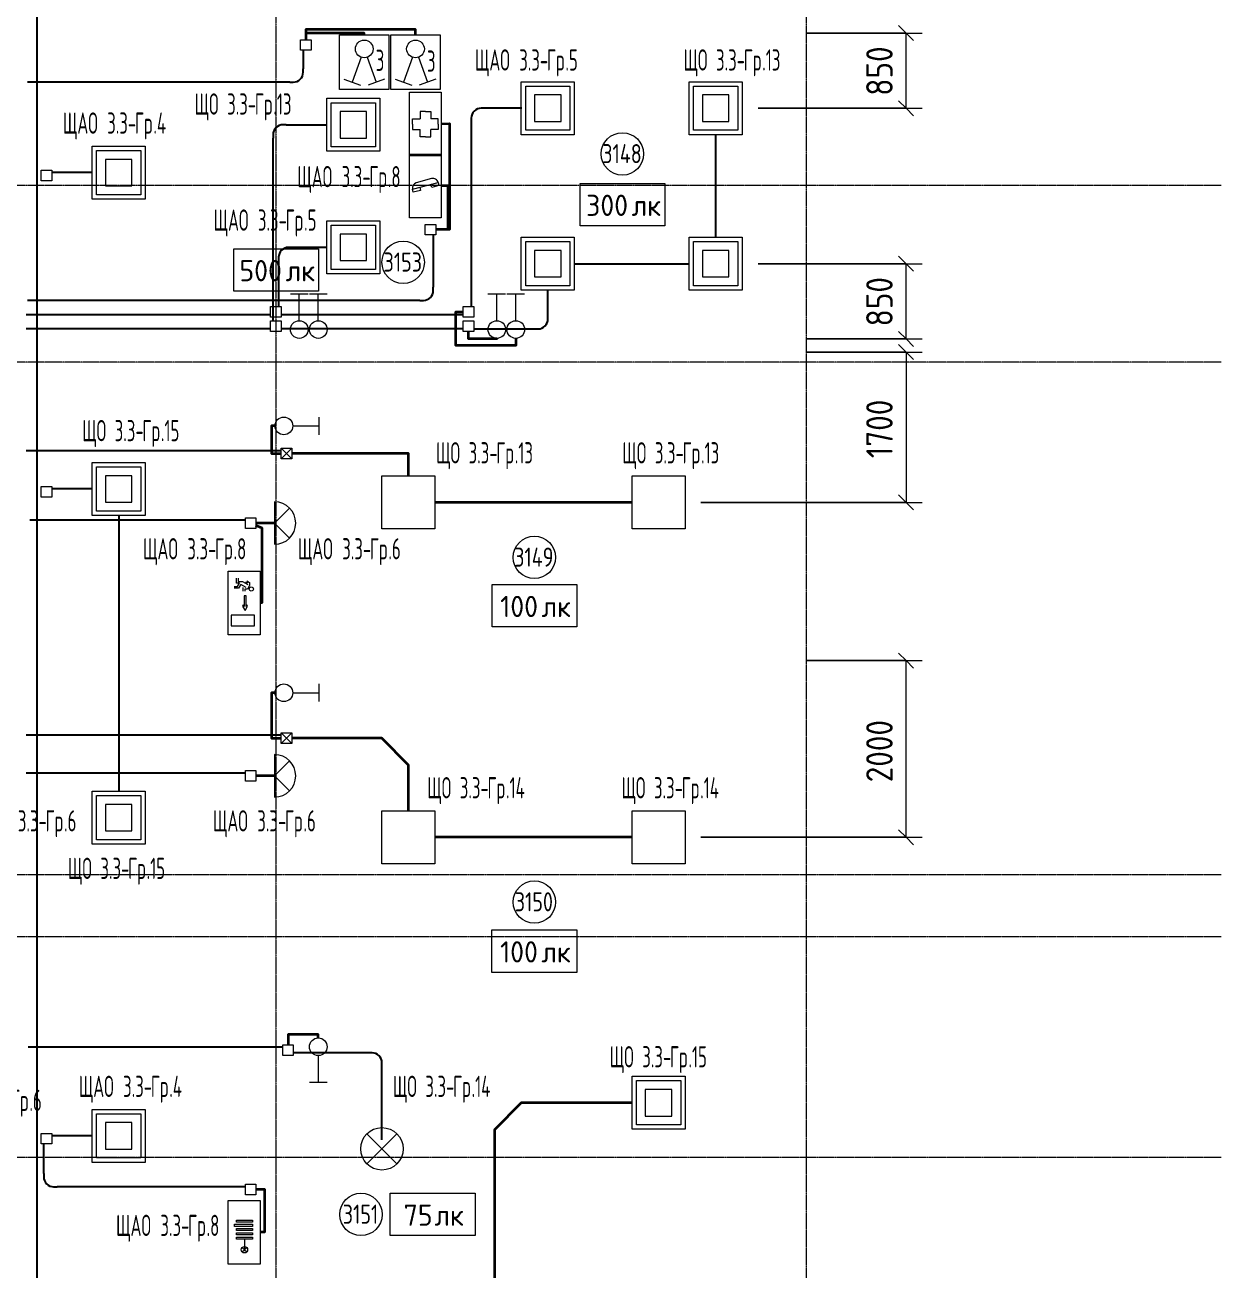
# Model space of a CAD drawing. Header units: millimetres. Extents: x -4730 to 98194, y -4296 to 93388.
# Drawn here: x 84661 to 98194, y 12727 to 26817 of the extents above; entities that cross this region are included whole.
import ezdxf

# ---------------------------------------------------------------- set-up
doc = ezdxf.new("R2010")
doc.units = ezdxf.units.MM
doc.linetypes.add('Линия сетки', pattern=[22.225, 12.7, -3.175, 3.175, -3.175])
for name, color, linetype, lineweight, true_color in [('Кабельные лотки', 5, 'Continuous', 25, 0x0000ff), ('Короба', 7, 'Continuous', 25, 0x008000), ('Соединительные детали коробов', 7, 'Continuous', 25, 0x008000), ('Типовые аннотации', 5, 'Continuous', 18, 0x0000ff)]:
    doc.layers.add(name, color=color, linetype=linetype, lineweight=lineweight, true_color=true_color)
for name, color, linetype, lineweight in [('Марки помещений', 7, 'Continuous', 9), ('Марки силовых электроприборов', 7, 'Continuous', 9), ('Оси', 7, 'Continuous', 9), ('Провода', 7, 'Continuous', 35), ('Размеры', 7, 'Continuous', 9), ('Размеры-120', 7, 'Continuous', 9)]:
    doc.layers.add(name, color=color, linetype=linetype, lineweight=lineweight)
doc.styles.add('GOST Common', font='GOST_Common.ttf', dxfattribs={"width": 0.6, "height": 240})
doc.styles.add('GOST Common_1', font='GOST_Common.ttf', dxfattribs={"width": 0.9, "height": 300})
doc.styles.add('GOST Common_2', font='GOST_Common.ttf', dxfattribs={"width": 0.8, "height": 216})
doc.styles.add('GOST Common_3', font='GOST_Common.ttf', dxfattribs={"height": 240})
doc.dimstyles.new('ADSK_Проверочный', dxfattribs={"dimscale": 304.8, "dimtxt": 301.714499, "dimasz": 0.556693, "dimexe": 0.590551, "dimexo": 0.590551, "dimgap": 0.19685, "dimtad": 1, "dimdec": 3, "dimrnd": 0.001, "dimdsep": 46, "dimtxsty": 'GOST Common_1', "dimblk1": 'OBLIQUE', "dimblk2": 'OBLIQUE', "dimsah": 1, "dimcen": 0.09, "dimazin": 0, "dimtfac": 1, "dimtdec": 4, "dimtix": 1, "dimtmove": 0, "dimatfit": 3, "dimfxl": 1, "dimtvp": 1, "dimtolj": 1, "dimtzin": 0, "dimarcsym": 2})

# ---------------------------------------------------------------- blocks, each defined once
blk = doc.blocks.new('M_Короб_ отвод - Плоский торец - ПВХ - Стандартная-2386742-3-й этаж')
at = {"layer": 'Соединительные детали коробов'}
for p, q in [((0, 111.95), (0, 150.05)), ((-150.05, 0), (-111.95, 0))]:
    blk.add_line(p, q, dxfattribs=at)
blk.add_arc((-111.95, 111.95), 111.95, 270, 0, dxfattribs=at)
blk = doc.blocks.new('DIMBLOCK218-3-й этаж')
at = {"layer": 'Размеры-120'}
for p, q in [((93510, 19625), (94811, 19625)), ((94631, 19625), (93510, 19625)), ((94631, 19625), (94546, 19710)), ((94631, 17625), (94631, 19625)), ((94631, 19625), (94715, 19540)), ((92310, 17625), (94811, 17625)), ((94631, 17625), (92310, 17625)), ((94631, 17625), (94546, 17710)), ((94631, 17625), (94715, 17540))]:
    blk.add_line(p, q, dxfattribs=at)
at = {"layer": 'Размеры-120', "color": 0, "insert": (94179, 18247), "char_height": 300, "width": 908.21, "attachment_point": 1, "rotation": 90, "line_spacing_factor": 1.022761, "style": 'GOST Common_1'}
blk.add_mtext('2000', dxfattribs=at)
blk = doc.blocks.new('_Oblique')
at = {"color": 0, "linetype": 'ByBlock', "lineweight": -2}
blk.add_line((-0.5, -0.5), (0.5, 0.5), dxfattribs=at)
blk = doc.blocks.new('DIMBLOCK219-3-й этаж')
at = {"layer": 'Размеры-120'}
for p, q in [((93510, 23115), (94811, 23115)), ((94631, 23115), (93510, 23115)), ((94631, 23115), (94546, 23200)), ((94631, 23115), (94631, 21415)), ((94631, 23115), (94715, 23030)), ((94631, 21415), (94546, 21500)), ((92310, 21415), (94811, 21415)), ((94631, 21415), (92310, 21415)), ((94631, 21415), (94715, 21330))]:
    blk.add_line(p, q, dxfattribs=at)
at = {"layer": 'Размеры-120', "color": 0, "insert": (94179, 21915), "char_height": 300, "width": 840.71, "attachment_point": 1, "rotation": 90, "line_spacing_factor": 1.022761, "style": 'GOST Common_1'}
blk.add_mtext('1700', dxfattribs=at)
blk = doc.blocks.new('DIMBLOCK220-3-й этаж')
at = {"layer": 'Размеры-120'}
for p, q in [((92956, 24115), (94811, 24115)), ((94631, 24115), (92956, 24115)), ((94631, 24115), (94546, 24200)), ((94631, 23265), (94631, 24115)), ((94631, 24115), (94715, 24030)), ((93510, 23265), (94811, 23265)), ((94631, 23265), (93510, 23265)), ((94631, 23265), (94546, 23350)), ((94631, 23265), (94715, 23180))]:
    blk.add_line(p, q, dxfattribs=at)
at = {"layer": 'Размеры-120', "color": 0, "insert": (94179, 23406), "char_height": 300, "width": 681.16, "attachment_point": 1, "rotation": 90, "line_spacing_factor": 1.022761, "style": 'GOST Common_1'}
blk.add_mtext('850', dxfattribs=at)
blk = doc.blocks.new('DIMBLOCK221-3-й этаж')
at = {"layer": 'Размеры-120'}
for p, q in [((94631, 26725), (94546, 26810)), ((93510, 26725), (94811, 26725)), ((94631, 26725), (93510, 26725)), ((94631, 25875), (94631, 26725)), ((94631, 26725), (94715, 26640)), ((94631, 25875), (94546, 25960)), ((92956, 25875), (94811, 25875)), ((94631, 25875), (92956, 25875)), ((94631, 25875), (94715, 25790))]:
    blk.add_line(p, q, dxfattribs=at)
at = {"layer": 'Размеры-120', "color": 0, "insert": (94179, 26016), "char_height": 300, "width": 681.16, "attachment_point": 1, "rotation": 90, "line_spacing_factor": 1.022761, "style": 'GOST Common_1'}
blk.add_mtext('850', dxfattribs=at)
blk = doc.blocks.new('ADSK_Марка_Помещение_1_ГОСТ21-501-2011 - Номер-85995-3-й этаж')
at = {"layer": 'Марки помещений'}
blk.add_circle((0, 0), 2, dxfattribs=at)
blk = doc.blocks.new('Морка помещения_освещённость_ - Морка помещения_освещённость_-1484368-3-й этаж')
at = {"layer": 'Марки помещений', "color": 190, "true_color": 0x8000ff}
for p, q in [((-4, 0), (-4, 4)), ((-4, 4), (4, 4)), ((4, 4), (4, 0)), ((4, 0), (-4, 0))]:
    blk.add_line(p, q, dxfattribs=at)

msp = doc.modelspace()

# ---------------------------------------------------------------- linework, layer by layer
at = {"layer": 'Кабельные лотки'}
msp.add_line((84797.9607, 2398.1437), (84797.9607, 45760), dxfattribs=at)
at = {"layer": 'Короба'}
for p, q in [((87808.5, 26529.725), (87808.5, 26319.775)), ((87658.45, 26169.725), (84688.5, 26169.725)), ((90281.2225, 25875), (89861.55, 25875)), ((87618.55, 25687.1739), (88081.2225, 25687.1739)), ((89711.5, 25724.95), (89711.5, 23629.4104)), ((87468.5, 23469.4104), (87468.5, 25537.1239)), ((92478.7225, 24412.5), (92478.7225, 25577.5)), ((85426.0188, 25146.1703), (84965.4331, 25146.1703)), ((89280.6661, 24440.5504), (89280.6661, 23850.05)), ((88081.2225, 24300), (87681.55, 24300)), ((87531.5, 24149.95), (87531.5, 23629.4104)), ((90876.2225, 24115), (92181.2225, 24115)), ((90578.7225, 23527.9604), (90578.7225, 23817.5)), ((89130.6161, 23700), (84688.5, 23700)), ((87440, 23537.9104), (84673.7592, 23537.9104)), ((89620, 23537.9104), (87560, 23537.9104)), ((87440, 23377.9104), (84673.7592, 23377.9104)), ((89620, 23377.9104), (87560, 23377.9104)), ((89740, 23377.9104), (90428.6725, 23377.9104)), ((87561.1631, 21998.7379), (84673.7592, 21998.7379)), ((85426.0188, 21566.1703), (84965.4331, 21566.1703)), ((87154.7369, 21211.5), (84714.7369, 21211.5)), ((85723.5188, 21268.6703), (85723.5188, 18143.6703)), ((87561.1631, 18778.7379), (84673.7592, 18778.7379)), ((87154.7369, 18351.5), (84673.7592, 18351.5)), ((87577.674, 15248.84), (84697.674, 15248.84)), ((88549.95, 15185.84), (87697.674, 15185.84)), ((88700, 14200), (88700, 15035.79)), ((85426.0188, 14246.1703), (84965.4331, 14246.1703)), ((84873.9331, 13820.4462), (84873.9331, 14154.6703)), ((87154.7369, 13670.3962), (85023.9831, 13670.3962))]:
    msp.add_line(p, q, dxfattribs=at)
at = {"layer": 'Оси', "linetype": 'Линия сетки'}
for p, q in [((87500, 93388.3703), (87500, -3096.3487)), ((93500, 93388.3703), (93500, -3096.3487)), ((98194.2682, 25000), (-3530.0173, 25000)), ((98194.2682, 23000), (-3530.0173, 23000)), ((98194.2682, 17200), (-3530.0173, 17200)), ((98194.2682, 16500), (-3530.0173, 16500)), ((98194.2682, 14000), (-3530.0173, 14000))]:
    msp.add_line(p, q, dxfattribs=at)
at = {"layer": 'Провода'}
for p, q in [((91530, 21415), (89300, 21415)), ((87485, 21180.0006), (87274.7369, 21180)), ((87485, 18320.0006), (87274.7369, 18320)), ((91530, 17625), (89300, 17625))]:
    msp.add_line(p, q, dxfattribs=at)
at = {"layer": 'Провода', "flags": 128}
for points in [[(89080, 26704.9705), (89080, 26765.6138), (87839.9952, 26765.6138), (87839.9984, 26649.725)], [(88500, 26704.9705), (88500, 26722.5), (87839.9952, 26722.5), (87839.9978, 26649.725)], [(89371.7452, 25698.2875), (89465, 25700), (89465, 24500.5524), (89309.1661, 24500.5509)], [(89371.7452, 24998.5485), (89445, 25000), (89445, 24500.5524), (89309.1661, 24500.551)], [(90214.4586, 23270.6433), (90214.4586, 23190), (89534.4586, 23190), (89534.4586, 23569.4124), (89620, 23569.4112)], [(90000, 23270.6433), (90000, 23264.1667), (89680, 23264.1667), (89680, 23349.4104)], [(87490.6433, 22280), (87450, 22280), (87450, 21967.2399), (87561.1631, 21967.2386)], [(89001.2299, 21715), (89002.264, 21967.2399), (87681.1631, 21967.238)], [(87321.7452, 20281.277), (87345, 20281.8511), (87345, 21121.8511), (87274.7369, 21153.2163)], [(87490.6433, 19260), (87450, 19260), (87450, 18747.2399), (87561.1631, 18747.2386)], [(89000.6052, 17925), (89001.6491, 18442.4406), (88697.464, 18747.2395), (87681.1631, 18747.238)], [(87980, 15354.3567), (87980, 15395), (87637.6691, 15395), (87637.6723, 15277.34)], [(91530, 14621.1142), (90277.064, 14621.1142), (89972.264, 14316.3142), (89972.264, 10606.8282), (89773.7592, 10606.8266)], [(87321.7452, 13158.8543), (87375, 13160), (87375, 13638.8983), (87274.7369, 13638.897)]]:
    msp.add_lwpolyline(points, dxfattribs=at)
at = {"layer": 'Типовые аннотации', "color": 1, "true_color": 0xff0000}
for p, q in [((87780, 26649.725), (87900, 26649.725)), ((87780, 26529.725), (87780, 26649.725)), ((87900, 26649.725), (87900, 26529.725)), ((87900, 26529.725), (87780, 26529.725)), ((90276.4585, 26175), (90876.4585, 26175)), ((90276.4585, 25575), (90276.4585, 26175)), ((90326.4585, 26125), (90826.4585, 26125)), ((90326.4585, 25625), (90326.4585, 26125)), ((90826.4585, 26125), (90826.4585, 25625)), ((90876.4585, 26175), (90876.4585, 25575)), ((90426.4585, 26025), (90426.4585, 25725)), ((90726.4585, 26025), (90426.4585, 26025)), ((90726.4585, 25725), (90726.4585, 26025)), ((90426.4585, 25725), (90726.4585, 25725)), ((90876.4585, 25575), (90276.4585, 25575)), ((90826.4585, 25625), (90326.4585, 25625)), ((85421.2549, 25446.1703), (86021.2549, 25446.1703)), ((85421.2549, 24846.1703), (85421.2549, 25446.1703)), ((85471.2549, 25396.1703), (85971.2549, 25396.1703)), ((85471.2549, 24896.1703), (85471.2549, 25396.1703)), ((85971.2549, 25396.1703), (85971.2549, 24896.1703)), ((86021.2549, 25446.1703), (86021.2549, 24846.1703)), ((85571.2549, 25296.1703), (85571.2549, 24996.1703)), ((85871.2549, 25296.1703), (85571.2549, 25296.1703)), ((85871.2549, 24996.1703), (85871.2549, 25296.1703)), ((84845.4331, 25174.6703), (84965.4331, 25174.6703)), ((84845.4331, 25054.6703), (84845.4331, 25174.6703)), ((84965.4331, 25174.6703), (84965.4331, 25054.6703)), ((84965.4331, 25054.6703), (84845.4331, 25054.6703)), ((85571.2549, 24996.1703), (85871.2549, 24996.1703)), ((86021.2549, 24846.1703), (85421.2549, 24846.1703)), ((85971.2549, 24896.1703), (85471.2549, 24896.1703)), ((88076.4585, 24600), (88676.4585, 24600)), ((88076.4585, 24000), (88076.4585, 24600)), ((88126.4585, 24550), (88626.4585, 24550)), ((88126.4585, 24050), (88126.4585, 24550)), ((88626.4585, 24550), (88626.4585, 24050)), ((88676.4585, 24600), (88676.4585, 24000)), ((89189.1661, 24560.5504), (89309.1661, 24560.5504)), ((89189.1661, 24440.5504), (89189.1661, 24560.5504)), ((89309.1661, 24560.5504), (89309.1661, 24440.5504)), ((88226.4585, 24450), (88226.4585, 24150)), ((88526.4585, 24450), (88226.4585, 24450)), ((88526.4585, 24150), (88526.4585, 24450)), ((89309.1661, 24440.5504), (89189.1661, 24440.5504)), ((88226.4585, 24150), (88526.4585, 24150)), ((88676.4585, 24000), (88076.4585, 24000)), ((88626.4585, 24050), (88126.4585, 24050)), ((88080, 23770.6433), (87880, 23770.6433)), ((87980, 23470.6433), (87980, 23770.6433)), ((90314.4586, 23770.6433), (90114.4586, 23770.6433)), ((90214.4586, 23470.6433), (90214.4586, 23770.6433)), ((87485, 21420), (87485, 20940)), ((87485, 21180), (87654.7056, 21349.7056)), ((87154.7369, 21240), (87274.7369, 21240)), ((87154.7369, 21120), (87154.7369, 21240)), ((87274.7369, 21240), (87274.7369, 21120)), ((87485, 21180), (87654.7056, 21010.2944)), ((87274.7369, 21120), (87154.7369, 21120)), ((87485, 18560), (87485, 18080)), ((87485, 18320), (87654.7056, 18489.7056)), ((87154.7369, 18380), (87274.7369, 18380)), ((87154.7369, 18260), (87154.7369, 18380)), ((87274.7369, 18380), (87274.7369, 18260)), ((87485, 18320), (87654.7056, 18150.2944)), ((87274.7369, 18260), (87154.7369, 18260)), ((85421.2549, 14546.1703), (86021.2549, 14546.1703)), ((85421.2549, 13946.1703), (85421.2549, 14546.1703)), ((86021.2549, 14546.1703), (86021.2549, 13946.1703)), ((85471.2549, 14496.1703), (85971.2549, 14496.1703)), ((85471.2549, 13996.1703), (85471.2549, 14496.1703)), ((85571.2549, 14396.1703), (85571.2549, 14096.1703)), ((85871.2549, 14396.1703), (85571.2549, 14396.1703)), ((85871.2549, 14096.1703), (85871.2549, 14396.1703)), ((85971.2549, 14496.1703), (85971.2549, 13996.1703)), ((84845.4331, 14274.6703), (84965.4331, 14274.6703)), ((84845.4331, 14154.6703), (84845.4331, 14274.6703)), ((84965.4331, 14274.6703), (84965.4331, 14154.6703)), ((84965.4331, 14154.6703), (84845.4331, 14154.6703)), ((85571.2549, 14096.1703), (85871.2549, 14096.1703)), ((85971.2549, 13996.1703), (85471.2549, 13996.1703)), ((86021.2549, 13946.1703), (85421.2549, 13946.1703)), ((87154.7369, 13698.8962), (87274.7369, 13698.8962)), ((87154.7369, 13578.8962), (87154.7369, 13698.8962)), ((87274.7369, 13698.8962), (87274.7369, 13578.8962)), ((87274.7369, 13578.8962), (87154.7369, 13578.8962)), ((86961.7452, 13514.9821), (87321.7452, 13514.9821)), ((86961.7452, 12794.9821), (86961.7452, 13514.9821)), ((87321.7452, 13514.9821), (87321.7452, 12794.9821)), ((87030.847, 13221.8665), (87030.847, 13245.8665)), ((87030.847, 13245.8665), (87234.847, 13245.8665)), ((87054.847, 13269.8665), (87054.847, 13293.8665)), ((87054.847, 13293.8665), (87234.847, 13293.8665)), ((87234.847, 13269.8665), (87054.847, 13269.8665)), ((87234.847, 13293.8665), (87234.847, 13269.8665)), ((87234.847, 13245.8665), (87234.847, 13221.8665)), ((87234.847, 13221.8665), (87030.847, 13221.8665)), ((87054.847, 13173.8665), (87054.847, 13197.8665)), ((87054.847, 13197.8665), (87234.847, 13197.8665)), ((87234.847, 13173.8665), (87054.847, 13173.8665)), ((87054.847, 13125.8665), (87054.847, 13149.8665)), ((87054.847, 13149.8665), (87234.847, 13149.8665)), ((87234.847, 13125.8665), (87054.847, 13125.8665)), ((87234.847, 13197.8665), (87234.847, 13173.8665)), ((87234.847, 13149.8665), (87234.847, 13125.8665)), ((87054.847, 13077.8665), (87054.847, 13101.8665)), ((87054.847, 13101.8665), (87234.847, 13101.8665)), ((87234.847, 13077.8665), (87054.847, 13077.8665)), ((87119.3912, 12983.3224), (87144.847, 12957.8665)), ((87144.847, 13077.8665), (87144.847, 12957.8665)), ((87144.847, 12957.8665), (87170.3029, 12983.3224)), ((87234.847, 13101.8665), (87234.847, 13077.8665)), ((87119.3912, 12932.4107), (87144.847, 12957.8665)), ((87144.847, 12957.8665), (87170.3029, 12932.4107)), ((87321.7452, 12794.9821), (86961.7452, 12794.9821))]:
    msp.add_line(p, q, dxfattribs=at)
at = {"layer": 'Типовые аннотации'}
for p, q in [((88220, 26704.9705), (88780, 26704.9705)), ((88220, 26084.9705), (88220, 26704.9705)), ((88780, 26704.9705), (88780, 26084.9705)), ((88800, 26704.9705), (89360, 26704.9705)), ((88800, 26084.9705), (88800, 26704.9705)), ((89360, 26704.9705), (89360, 26084.9705)), ((88465.798, 26451.0013), (88363.1919, 26169.0935)), ((88534.202, 26451.0013), (88636.8081, 26169.0935)), ((89045.798, 26451.0013), (88943.1919, 26169.0935)), ((89114.202, 26451.0013), (89216.8081, 26169.0935)), ((88780, 26084.9705), (88220, 26084.9705)), ((88269.2227, 26203.2955), (88457.1612, 26134.8915)), ((88730.7773, 26203.2955), (88542.8388, 26134.8915)), ((89360, 26084.9705), (88800, 26084.9705)), ((88849.2227, 26203.2955), (89037.1612, 26134.8915)), ((89310.7773, 26203.2955), (89122.8388, 26134.8915)), ((92176.4585, 26175), (92776.4585, 26175)), ((92176.4585, 25575), (92176.4585, 26175)), ((92226.4585, 26125), (92726.4585, 26125)), ((92226.4585, 25625), (92226.4585, 26125)), ((92726.4585, 26125), (92726.4585, 25625)), ((92776.4585, 26175), (92776.4585, 25575)), ((88076.4585, 25987.1739), (88676.4585, 25987.1739)), ((88076.4585, 25387.1739), (88076.4585, 25987.1739)), ((88126.4585, 25937.1739), (88626.4585, 25937.1739)), ((88126.4585, 25437.1739), (88126.4585, 25937.1739)), ((88626.4585, 25937.1739), (88626.4585, 25437.1739)), ((88676.4585, 25987.1739), (88676.4585, 25387.1739)), ((92326.4585, 26025), (92326.4585, 25725)), ((92626.4585, 26025), (92326.4585, 26025)), ((92626.4585, 25725), (92626.4585, 26025)), ((88226.4585, 25837.1739), (88226.4585, 25537.1739)), ((88526.4585, 25837.1739), (88226.4585, 25837.1739)), ((88526.4585, 25537.1739), (88526.4585, 25837.1739)), ((92326.4585, 25725), (92626.4585, 25725)), ((88226.4585, 25537.1739), (88526.4585, 25537.1739)), ((92776.4585, 25575), (92176.4585, 25575)), ((92726.4585, 25625), (92226.4585, 25625)), ((88676.4585, 25387.1739), (88076.4585, 25387.1739)), ((88626.4585, 25437.1739), (88126.4585, 25437.1739)), ((90276.4585, 24415), (90876.4585, 24415)), ((90276.4585, 23815), (90276.4585, 24415)), ((90876.4585, 24415), (90876.4585, 23815)), ((92176.4585, 24415), (92776.4585, 24415)), ((92176.4585, 23815), (92176.4585, 24415)), ((92776.4585, 24415), (92776.4585, 23815)), ((90326.4585, 24365), (90826.4585, 24365)), ((90326.4585, 23865), (90326.4585, 24365)), ((90426.4585, 24265), (90426.4585, 23965)), ((90726.4585, 24265), (90426.4585, 24265)), ((90726.4585, 23965), (90726.4585, 24265)), ((90826.4585, 24365), (90826.4585, 23865)), ((92226.4585, 24365), (92726.4585, 24365)), ((92226.4585, 23865), (92226.4585, 24365)), ((92326.4585, 24265), (92326.4585, 23965)), ((92626.4585, 24265), (92326.4585, 24265)), ((92626.4585, 23965), (92626.4585, 24265)), ((92726.4585, 24365), (92726.4585, 23865)), ((90426.4585, 23965), (90726.4585, 23965)), ((92326.4585, 23965), (92626.4585, 23965)), ((90876.4585, 23815), (90276.4585, 23815)), ((90826.4585, 23865), (90326.4585, 23865)), ((92776.4585, 23815), (92176.4585, 23815)), ((92726.4585, 23865), (92226.4585, 23865)), ((87865, 23770.6433), (87665, 23770.6433)), ((87765, 23470.6433), (87765, 23770.6433)), ((90100, 23770.6433), (89900, 23770.6433)), ((90000, 23470.6433), (90000, 23770.6433)), ((87690.6433, 22280), (87990.6433, 22280)), ((87990.6433, 22180), (87990.6433, 22380)), ((85421.2549, 21866.1703), (86021.2549, 21866.1703)), ((85421.2549, 21266.1703), (85421.2549, 21866.1703)), ((86021.2549, 21866.1703), (86021.2549, 21266.1703)), ((85471.2549, 21816.1703), (85971.2549, 21816.1703)), ((85471.2549, 21316.1703), (85471.2549, 21816.1703)), ((85571.2549, 21716.1703), (85571.2549, 21416.1703)), ((85871.2549, 21716.1703), (85571.2549, 21716.1703)), ((85871.2549, 21416.1703), (85871.2549, 21716.1703)), ((85971.2549, 21816.1703), (85971.2549, 21316.1703)), ((88700, 21715), (89300, 21715)), ((88700, 21115), (88700, 21715)), ((89300, 21715), (89300, 21115)), ((91530, 21715), (92130, 21715)), ((91530, 21115), (91530, 21715)), ((92130, 21715), (92130, 21115)), ((85971.2549, 21316.1703), (85471.2549, 21316.1703)), ((85571.2549, 21416.1703), (85871.2549, 21416.1703)), ((86021.2549, 21266.1703), (85421.2549, 21266.1703)), ((89300, 21115), (88700, 21115)), ((92130, 21115), (91530, 21115)), ((87990.6433, 19160), (87990.6433, 19360)), ((87690.6433, 19260), (87990.6433, 19260)), ((85421.2549, 18146.1703), (86021.2549, 18146.1703)), ((85421.2549, 17546.1703), (85421.2549, 18146.1703)), ((85471.2549, 18096.1703), (85971.2549, 18096.1703)), ((85471.2549, 17596.1703), (85471.2549, 18096.1703)), ((85971.2549, 18096.1703), (85971.2549, 17596.1703)), ((86021.2549, 18146.1703), (86021.2549, 17546.1703)), ((85571.2549, 17996.1703), (85571.2549, 17696.1703)), ((85871.2549, 17996.1703), (85571.2549, 17996.1703)), ((85871.2549, 17696.1703), (85871.2549, 17996.1703)), ((88700, 17925), (89300, 17925)), ((88700, 17325), (88700, 17925)), ((89300, 17925), (89300, 17325)), ((91530, 17925), (92130, 17925)), ((91530, 17325), (91530, 17925)), ((92130, 17925), (92130, 17325)), ((85571.2549, 17696.1703), (85871.2549, 17696.1703)), ((86021.2549, 17546.1703), (85421.2549, 17546.1703)), ((85971.2549, 17596.1703), (85471.2549, 17596.1703)), ((89300, 17325), (88700, 17325)), ((92130, 17325), (91530, 17325)), ((87980, 15154.3567), (87980, 14854.3567)), ((87880, 14854.3567), (88080, 14854.3567)), ((91530, 14921.1142), (92130, 14921.1142)), ((91530, 14321.1142), (91530, 14921.1142)), ((91580, 14871.1142), (92080, 14871.1142)), ((91580, 14371.1142), (91580, 14871.1142)), ((92080, 14871.1142), (92080, 14371.1142)), ((92130, 14921.1142), (92130, 14321.1142)), ((91680, 14771.1142), (91680, 14471.1142)), ((91980, 14771.1142), (91680, 14771.1142)), ((91980, 14471.1142), (91980, 14771.1142)), ((91680, 14471.1142), (91980, 14471.1142)), ((88700, 14100), (88530.2944, 14269.7056)), ((88700, 14100), (88869.7056, 14269.7056)), ((92130, 14321.1142), (91530, 14321.1142)), ((92080, 14371.1142), (91580, 14371.1142)), ((88700, 14100), (88530.2944, 13930.2944)), ((88700, 14100), (88869.7056, 13930.2944))]:
    msp.add_line(p, q, dxfattribs=at)
at = {"layer": 'Типовые аннотации', "color": 96, "true_color": 0x008000}
for p, q in [((89011.7452, 26054.9821), (89371.7452, 26054.9821)), ((89011.7452, 25334.9821), (89011.7452, 26054.9821)), ((89371.7452, 26054.9821), (89371.7452, 25334.9821)), ((89191.7452, 25838.9821), (89131.7452, 25838.9821)), ((89131.7452, 25838.9821), (89131.7452, 25754.9821)), ((89191.7452, 25838.9821), (89251.7452, 25838.9821)), ((89251.7452, 25838.9821), (89251.7452, 25754.9821)), ((89047.7452, 25694.9821), (89047.7452, 25754.9821)), ((89047.7452, 25754.9821), (89131.7452, 25754.9821)), ((89047.7452, 25694.9821), (89047.7452, 25634.9821)), ((89335.7452, 25754.9821), (89251.7452, 25754.9821)), ((89335.7452, 25694.9821), (89335.7452, 25754.9821)), ((89335.7452, 25694.9821), (89335.7452, 25634.9821)), ((89047.7452, 25634.9821), (89131.7452, 25634.9821)), ((89131.7452, 25550.9821), (89131.7452, 25634.9821)), ((89191.7452, 25550.9821), (89131.7452, 25550.9821)), ((89191.7452, 25550.9821), (89251.7452, 25550.9821)), ((89251.7452, 25550.9821), (89251.7452, 25634.9821)), ((89335.7452, 25634.9821), (89251.7452, 25634.9821)), ((89011.7452, 25354.9821), (89371.7452, 25354.9821)), ((89011.7452, 24634.9821), (89011.7452, 25354.9821)), ((89371.7452, 25334.9821), (89011.7452, 25334.9821)), ((89371.7452, 25354.9821), (89371.7452, 24634.9821)), ((89046.0036, 24957.7696), (89335.7813, 25035.4154)), ((89055.3211, 24922.9963), (89046.0036, 24957.7696)), ((89136.4588, 24944.7371), (89055.3211, 24922.9963)), ((89262.2966, 25077.8418), (89088.43, 25031.2543)), ((89127.1413, 24979.5104), (89136.4588, 24944.7371)), ((89263.961, 24978.9012), (89254.6435, 25013.6746)), ((89345.0988, 25000.642), (89263.961, 24978.9012)), ((89335.7813, 25035.4154), (89345.0988, 25000.642)), ((89371.7452, 24634.9821), (89011.7452, 24634.9821)), ((86961.7452, 20636.8332), (87321.7452, 20636.8332)), ((86961.7452, 19916.8332), (86961.7452, 20636.8332)), ((87321.7452, 20636.8332), (87321.7452, 19916.8332)), ((87030.0202, 20462.5841), (87067.6279, 20462.5841)), ((87078.0202, 20444.5841), (87030.0202, 20444.5841)), ((87055.6279, 20502.1148), (87055.6279, 20556.1148)), ((87090.4509, 20502.1148), (87055.6279, 20502.1148)), ((87067.6279, 20462.5841), (87090.4509, 20502.1148)), ((87073.6279, 20556.1148), (87073.6279, 20520.1148)), ((87073.6279, 20520.1148), (87121.6279, 20520.1148)), ((87102.0202, 20486.1533), (87078.0202, 20444.5841)), ((87164.374, 20450.1533), (87102.0202, 20486.1533)), ((87121.6279, 20520.1148), (87183.9817, 20484.1148)), ((87129.9817, 20408.1533), (87129.9817, 20450.1533)), ((87177.9817, 20432.1533), (87147.9817, 20432.1533)), ((87147.9817, 20432.1533), (87147.9817, 20408.1533)), ((87183.9817, 20499.3302), (87161.8048, 20512.1341)), ((87170.8048, 20527.7225), (87201.9817, 20509.7225)), ((87201.9817, 20473.7225), (87177.9817, 20432.1533)), ((87201.9817, 20509.7225), (87201.9817, 20473.7225)), ((87163.7977, 20356.3121), (87139.7977, 20356.3121)), ((87139.7977, 20356.3121), (87139.7977, 20236.3121)), ((87163.7977, 20236.3121), (87163.7977, 20356.3121)), ((87139.7977, 20236.3121), (87127.7977, 20257.0967)), ((87127.7977, 20257.0967), (87127.7977, 20233.0967)), ((87127.7977, 20233.0967), (87151.7977, 20191.5275)), ((87151.7977, 20191.5275), (87175.7977, 20233.0967)), ((87175.7977, 20257.0967), (87163.7977, 20236.3121)), ((87175.7977, 20233.0967), (87175.7977, 20257.0967)), ((87259.594, 20138.2102), (86995.594, 20138.2102)), ((86995.594, 20138.2102), (86995.594, 20018.2102)), ((86995.594, 20018.2102), (87259.594, 20018.2102)), ((87259.594, 20018.2102), (87259.594, 20138.2102)), ((87321.7452, 19916.8332), (86961.7452, 19916.8332))]:
    msp.add_line(p, q, dxfattribs=at)
at = {"layer": 'Типовые аннотации', "color": 7}
for p, q in [((87440, 23629.4104), (87560, 23629.4104)), ((87440, 23509.4104), (87440, 23629.4104)), ((87560, 23629.4104), (87560, 23509.4104)), ((89620, 23629.4104), (89740, 23629.4104)), ((89620, 23509.4104), (89620, 23629.4104)), ((89740, 23629.4104), (89740, 23509.4104)), ((87560, 23509.4104), (87440, 23509.4104)), ((89740, 23509.4104), (89620, 23509.4104)), ((89620, 23469.4104), (89740, 23469.4104)), ((89620, 23349.4104), (89620, 23469.4104)), ((89740, 23469.4104), (89740, 23349.4104)), ((89740, 23349.4104), (89620, 23349.4104)), ((87561.1631, 22027.2379), (87681.1631, 22027.2379)), ((87561.1631, 21907.2379), (87561.1631, 22027.2379)), ((87561.1631, 22027.2379), (87681.1631, 21907.2379)), ((87561.1631, 21907.2379), (87681.1631, 22027.2379)), ((87681.1631, 22027.2379), (87681.1631, 21907.2379)), ((87681.1631, 21907.2379), (87561.1631, 21907.2379)), ((87561.1631, 18807.2379), (87681.1631, 18807.2379)), ((87561.1631, 18687.2379), (87561.1631, 18807.2379)), ((87561.1631, 18807.2379), (87681.1631, 18687.2379)), ((87561.1631, 18687.2379), (87681.1631, 18807.2379)), ((87681.1631, 18807.2379), (87681.1631, 18687.2379)), ((87681.1631, 18687.2379), (87561.1631, 18687.2379)), ((87577.674, 15277.34), (87697.674, 15277.34)), ((87577.674, 15157.34), (87577.674, 15277.34)), ((87697.674, 15277.34), (87697.674, 15157.34)), ((87697.674, 15157.34), (87577.674, 15157.34))]:
    msp.add_line(p, q, dxfattribs=at)
at = {"layer": 'Типовые аннотации', "color": 16, "true_color": 0x800000}
for p, q in [((87440, 23469.4104), (87560, 23469.4104)), ((87440, 23349.4104), (87440, 23469.4104)), ((87560, 23469.4104), (87560, 23349.4104)), ((87560, 23349.4104), (87440, 23349.4104)), ((84845.4331, 21594.6703), (84965.4331, 21594.6703)), ((84845.4331, 21474.6703), (84845.4331, 21594.6703)), ((84965.4331, 21594.6703), (84965.4331, 21474.6703)), ((84965.4331, 21474.6703), (84845.4331, 21474.6703))]:
    msp.add_line(p, q, dxfattribs=at)
at = {"layer": 'Типовые аннотации'}
for centre, radius in [((88500, 26544.9705), 100), ((89080, 26544.9705), 100), ((87765, 23370.6433), 100), ((90000, 23370.6433), 100), ((87590.6433, 22280), 100), ((87590.6433, 19260), 100), ((87980, 15254.3567), 100), ((88700, 14100), 240)]:
    msp.add_circle(centre, radius, dxfattribs=at)
at = {"layer": 'Типовые аннотации', "color": 1, "true_color": 0xff0000}
for centre, radius in [((87980, 23370.6433), 100), ((90214.4586, 23370.6433), 100), ((87144.847, 12957.8665), 36)]:
    msp.add_circle(centre, radius, dxfattribs=at)
at = {"layer": 'Типовые аннотации', "color": 96, "true_color": 0x008000}
msp.add_circle((87222.5129, 20434.156), 24, dxfattribs=at)
for centre, start, end in [((89103.9591, 24973.2988), 105, 195), ((89277.8258, 25019.8862), 15, 105)]:
    msp.add_arc(centre, 60, start, end, dxfattribs=at)
at = {"layer": 'Типовые аннотации', "color": 1, "true_color": 0xff0000}
for centre in [(87485, 21180), (87485, 18320)]:
    msp.add_arc(centre, 240, 270, 90, dxfattribs=at)

# ---------------------------------------------------------------- block references
at = {"layer": 'Марки помещений', "xscale": 120, "yscale": 120, "zscale": 120}
for p in [(91420.8389, 25357.6891), (88940.1545, 24131.0056), (90424.5386, 20792.26), (90424.5386, 16892.3068), (88462.7655, 13357.4797)]:
    msp.add_blockref('ADSK_Марка_Помещение_1_ГОСТ21-501-2011 - Номер-85995-3-й этаж', p, dxfattribs=at)
at = {"layer": 'Марки помещений', "color": 190, "true_color": 0x8000ff, "xscale": 120, "yscale": 120, "zscale": 120}
for p in [(91422.121, 24544.1246), (87504.0335, 23804.8221), (90425.8206, 20005.1915), (90424.5386, 16096.4904), (89274.4823, 13117.4797)]:
    msp.add_blockref('Морка помещения_освещённость_ - Морка помещения_освещённость_-1484368-3-й этаж', p, dxfattribs=at)
at = {"layer": 'Соединительные детали коробов'}
for p in [(87808.5, 26169.725), (89280.6661, 23700), (90578.7225, 23377.9104)]:
    msp.add_blockref('M_Короб_ отвод - Плоский торец - ПВХ - Стандартная-2386742-3-й этаж', p, dxfattribs=at)
for p, rotation in [((89711.5, 25875), 180), ((87468.5, 25687.1739), 180), ((87531.5, 24300), 180), ((88700, 15185.84), 90), ((84873.9331, 13670.3962), 270)]:
    msp.add_blockref('M_Короб_ отвод - Плоский торец - ПВХ - Стандартная-2386742-3-й этаж', p, dxfattribs=dict(at, rotation=rotation))

# ---------------------------------------------------------------- texts
at = {"layer": 'Марки помещений', "char_height": 216, "attachment_point": 1, "style": 'GOST Common_2'}
for s, insert, width in [('3148', (91193.003, 25468.4763), 561.8226), ('3153', (88719.0385, 24241.7928), 546.4302), ('3149', (90196.7027, 20903.0472), 561.8226), ('3150', (90203.4227, 17003.094), 546.4302), ('3151', (88257.4895, 13468.2669), 507.9492)]:
    msp.add_mtext(s, dxfattribs=dict(at, insert=insert, width=width))
at = {"layer": 'Марки помещений', "color": 190, "true_color": 0x8000ff, "char_height": 240, "attachment_point": 1, "style": 'GOST Common_3'}
for s, insert, width in [('300', (91010.2371, 24895.8365), 625.31625), ('лк', (91526.1746, 24895.8365), 413.67075), ('500', (87087.9496, 24156.5341), 634.9365), ('лк', (87611.8246, 24156.5341), 413.67075), ('100', (90037.9368, 20356.9035), 567.59475), ('лк', (90506.2493, 20356.9035), 413.67075), ('100', (90036.6547, 16448.2024), 567.59475), ('лк', (90504.9672, 16448.2024), 413.67075), ('75', (88945.9985, 13469.1917), 423.291), ('лк', (89295.2485, 13469.1917), 413.67075)]:
    msp.add_mtext(s, dxfattribs=dict(at, insert=insert, width=width))
at = {"layer": 'Марки силовых электроприборов', "char_height": 240, "attachment_point": 1, "style": 'GOST Common'}
for s, insert, width in [('\\fGOST Common|b0|i0|c204|p34|;\\W.6;3', (88630.5587, 26536.2813), 121.21515), ('\\fGOST Common|b0|i0|c204|p34|;\\W.6;3', (89209.5414, 26527.3563), 121.21515), ('ЩАО', (89751.6853, 26540.5524), 502.17705), (' 3.3-', (90166.0228, 26540.5524), 484.8606), ('Гр', (90566.0728, 26540.5524), 253.9746), ('.5', (90775.6228, 26540.5524), 178.93665), ('ЩО', (92111.8504, 26540.5524), 340.55685), (' 3.3-', (92392.8379, 26540.5524), 484.8606), ('Гр', (92792.8879, 26540.5524), 253.9746), ('.13', (93002.4379, 26540.5524), 259.74675), ('ЩО', (86580.6503, 26042.1301), 340.55685), (' 3.3-', (86861.6378, 26042.1301), 484.8606), ('Гр', (87261.6878, 26042.1301), 253.9746), ('.13', (87471.2378, 26042.1301), 259.74675), ('ЩАО', (85090.1802, 25826.3527), 502.17705), (' 3.3-', (85504.5177, 25826.3527), 484.8606), ('Гр', (85904.5677, 25826.3527), 253.9746), ('.4', (86114.1177, 25826.3527), 196.2531), ('ЩАО', (87742.7303, 25220.6352), 502.17705), (' 3.3-', (88157.0678, 25220.6352), 484.8606), ('.8', (88766.6678, 25220.6352), 178.93665), ('Гр', (88557.1178, 25220.6352), 253.9746), ('ЩАО', (86795.2719, 24728.6694), 502.17705), (' 3.3-', (87209.6094, 24728.6694), 484.8606), ('Гр', (87609.6594, 24728.6694), 253.9746), ('.5', (87819.2094, 24728.6694), 178.93665), ('ЩО', (85308.3402, 22346.3527), 340.55685), (' 3.3-', (85589.3277, 22346.3527), 484.8606), ('Гр', (85989.3777, 22346.3527), 253.9746), ('.15', (86198.9277, 22346.3527), 265.5189), ('ЩО', (89312.3683, 22095.1824), 340.55685), (' 3.3-', (89593.3558, 22095.1824), 484.8606), ('Гр', (89993.4058, 22095.1824), 253.9746), ('.13', (90202.9558, 22095.1824), 259.74675), ('ЩО', (91419.6053, 22095.1824), 340.55685), (' 3.3-', (91700.5928, 22095.1824), 484.8606), ('Гр', (92100.6428, 22095.1824), 253.9746), ('.13', (92310.1928, 22095.1824), 259.74675), ('ЩАО', (85997.0867, 21009.2532), 502.17705), (' 3.3-', (86411.4242, 21009.2532), 484.8606), ('Гр', (86811.4742, 21009.2532), 253.9746), ('.8', (87021.0242, 21009.2532), 178.93665), ('ЩАО', (87748.9521, 21009.2532), 502.17705), (' 3.3-', (88163.2896, 21009.2532), 484.8606), ('Гр', (88563.3396, 21009.2532), 253.9746), ('.6', (88772.8896, 21009.2532), 178.93665), ('ЩО', (89212.686, 18305.1824), 340.55685), (' 3.3-', (89493.6735, 18305.1824), 484.8606), ('Гр', (89893.7235, 18305.1824), 253.9746), ('.14', (90103.2735, 18305.1824), 282.83535), ('ЩО', (91409.8853, 18305.1824), 340.55685), (' 3.3-', (91690.8728, 18305.1824), 484.8606), ('Гр', (92090.9228, 18305.1824), 253.9746), ('.14', (92300.4728, 18305.1824), 282.83535), (' 3.3-', (84493.6377, 17930.6741), 484.8606), ('Гр', (84893.6877, 17930.6741), 253.9746), ('.6', (85103.2377, 17930.6741), 178.93665), ('ЩАО', (86788.0707, 17930.6741), 502.17705), (' 3.3-', (87202.4082, 17930.6741), 484.8606), ('Гр', (87602.4582, 17930.6741), 253.9746), ('.6', (87812.0082, 17930.6741), 178.93665), ('ЩО', (85146.9998, 17393.2113), 340.55685), (' 3.3-', (85427.9873, 17393.2113), 484.8606), ('Гр', (85828.0373, 17393.2113), 253.9746), ('.15', (86037.5873, 17393.2113), 265.5189), ('ЩО', (91277.0853, 15261.2966), 340.55685), (' 3.3-', (91558.0728, 15261.2966), 484.8606), ('Гр', (91958.1228, 15261.2966), 253.9746), ('.15', (92167.6728, 15261.2966), 265.5189), ('ЩАО', (85270.1802, 14926.3527), 502.17705), (' 3.3-', (85684.5177, 14926.3527), 484.8606), ('Гр', (86084.5677, 14926.3527), 253.9746), ('.4', (86294.1177, 14926.3527), 196.2531), ('ЩО', (88823.5886, 14926.3527), 340.55685), (' 3.3-', (89104.5761, 14926.3527), 484.8606), ('Гр', (89504.6261, 14926.3527), 253.9746), ('.14', (89714.1761, 14926.3527), 282.83535), ('Гр', (84501.8624, 14767.9959), 253.9746), ('.6', (84711.4124, 14767.9959), 178.93665), ('ЩАО', (85692.1191, 13353.1361), 502.17705), (' 3.3-', (86106.4566, 13353.1361), 484.8606), ('Гр', (86506.5066, 13353.1361), 253.9746), ('.8', (86716.0566, 13353.1361), 178.93665)]:
    msp.add_mtext(s, dxfattribs=dict(at, insert=insert, width=width))

# ---------------------------------------------------------------- dimensions: what is measured, and where the dimension line sits
at = {"layer": 'Размеры'}
for base, p1, p2, override, picture, middle in [((94630.651, 26725), (92776.2225, 25875), (93330, 26725), {"dimpost": '<>', "dimfxl": 1014.479949}, 'DIMBLOCK221-3-й этаж', (94420.651, 26300)), ((94630.651, 24115), (93330, 23265), (92776.2225, 24115), {"dimpost": '<>', "dimfxl": 1014.479949}, 'DIMBLOCK220-3-й этаж', (94420.651, 23690)), ((94630.651, 21415), (93330, 23115), (92129.764, 21415), {"dimpost": '<>', "dimfxl": 2081.001322}, 'DIMBLOCK219-3-й этаж', (94420.651, 22265)), ((94630.651, 19625), (92129.764, 17625), (93330, 19625), {"dimpost": '<>', "dimfxl": 2332.502197}, 'DIMBLOCK218-3-й этаж', (94420.651, 18625))]:
    dim = msp.add_linear_dim(base=base, p1=p1, p2=p2, angle=90, dimstyle='ADSK_Проверочный', override=override, dxfattribs=at)
    dim.commit()
    dim.dimension.update_dxf_attribs({"geometry": picture, "text_midpoint": middle})

doc.saveas('drawing.dxf')
